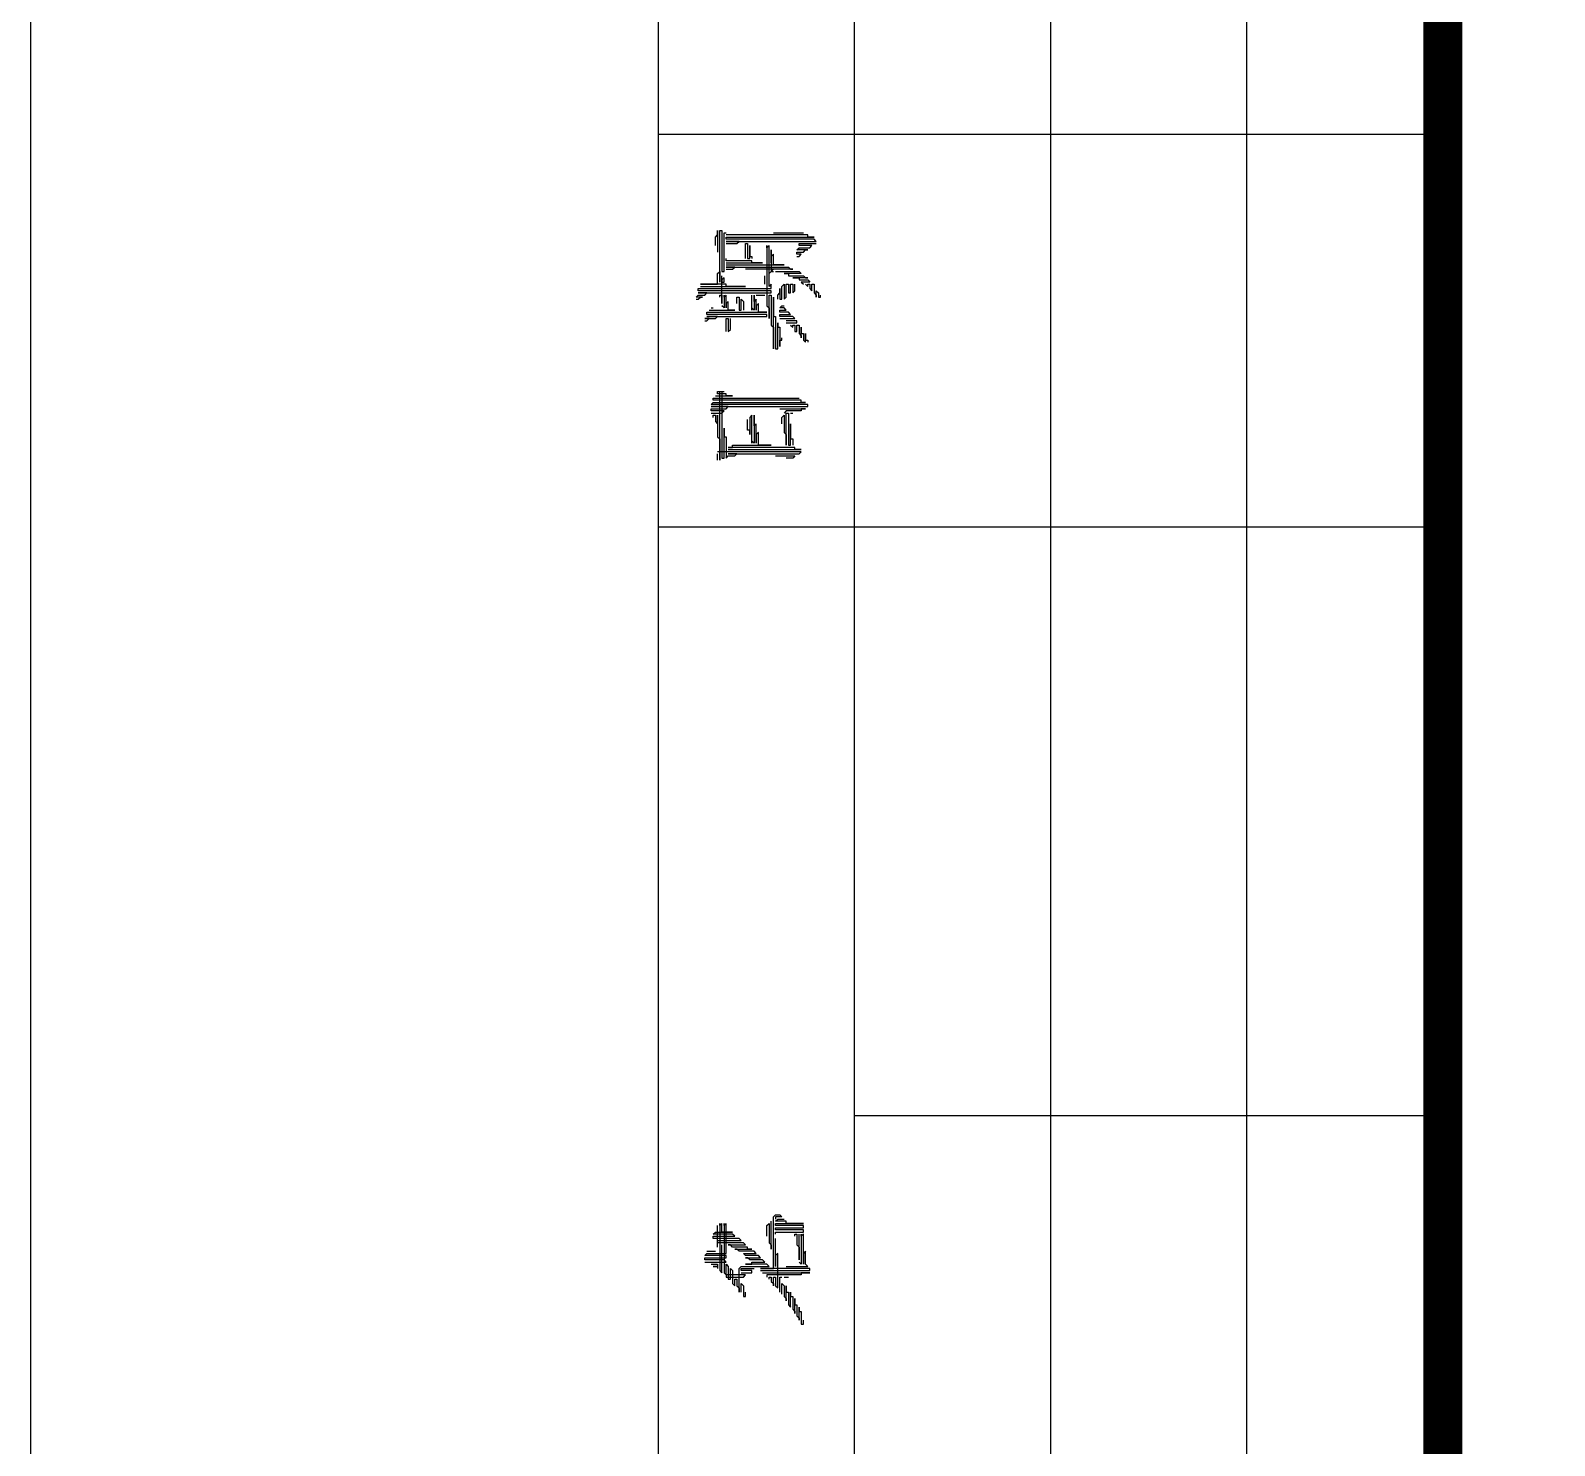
# Model space of a CAD drawing. Header units: inches. Extents: x -10386 to 73614, y -7144 to 52256.
# Drawn here: x -10386 to -6501, y 41317 to 44922 of the extents above; entities that cross this region are included whole.
import ezdxf

# ---------------------------------------------------------------- set-up
doc = ezdxf.new("R2010")
doc.units = ezdxf.units.IN
doc.header["$MEASUREMENT"] = 0
doc.layers.add('TITLE_BLOCK_A1$0$TITLE', color=7, linetype='Continuous')
doc.layers.add('Viewpoint', color=8, linetype='Continuous', plot=False)

msp = doc.modelspace()

# ---------------------------------------------------------------- linework, layer by layer
at = {"layer": 'TITLE_BLOCK_A1$0$TITLE'}
for p, q in [((-10385.9, 52256.5), (-10385.9, -7143.5)), ((-8785.9, 50656.5), (-8785.9, 37656.5)), ((-8285.9, 50656.5), (-8285.9, 38656.5)), ((-7785.9, 50656.5), (-7785.9, 38656.5)), ((-7285.9, 50656.5), (-7285.9, 38656.5)), ((-6785.9, 44656.5), (-8785.9, 44656.5)), ((-6785.9, 43656.5), (-8785.9, 43656.5)), ((-6785.9, 42156.5), (-8285.9, 42156.5))]:
    msp.add_line(p, q, dxfattribs=at)
at = {"layer": 'TITLE_BLOCK_A1$0$TITLE', "const_width": 100}
msp.add_lwpolyline([(-6785.9, 50656.5), (-6785.9, -5543.5), (72114.1, -5543.5), (72114.1, 50656.5), (-6785.9, 50656.5)], dxfattribs=at)
at = {"layer": 'TITLE_BLOCK_A1$0$TITLE'}
for points in [[(-8678.2, 44269.8), (-8596.1, 44269.8), (-8563.3, 44269.8), (-8612.5, 44269.8), (-8612.5, 44275.3), (-8678.2, 44275.3), (-8634.4, 44275.3), (-8634.4, 44280.7), (-8634.4, 44302.6), (-8628.9, 44308.1), (-8628.9, 44280.7), (-8628.9, 44362.8), (-8628.9, 44412), (-8623.5, 44412), (-8623.5, 44329.9), (-8623.5, 44308.1), (-8618, 44308.1), (-8618, 44390.1), (-8618, 44406.5), (-8612.5, 44406.5)], [(-8639.9, 44373.7), (-8639.9, 44395.6), (-8634.4, 44401), (-8634.4, 44412), (-8634.4, 44357.3)], [(-8492.2, 44406.5), (-8415.7, 44406.5)], [(-8689.1, 44237), (-8683.6, 44237), (-8678.2, 44242.4), (-8672.7, 44242.4), (-8689.1, 44242.4), (-8683.6, 44247.9), (-8667.2, 44247.9), (-8661.8, 44253.4), (-8683.6, 44253.4), (-8601.6, 44253.4), (-8519.6, 44253.4), (-8497.7, 44253.4), (-8497.7, 44258.9), (-8579.7, 44258.9), (-8661.8, 44258.9), (-8683.6, 44258.9), (-8683.6, 44264.3), (-8601.6, 44264.3), (-8519.6, 44264.3), (-8497.7, 44264.3), (-8497.7, 44269.8), (-8497.7, 44275.3), (-8503.2, 44269.8), (-8503.2, 44351.8), (-8503.2, 44373.7), (-8508.6, 44368.2), (-8508.6, 44373.7), (-8508.6, 44291.7), (-8508.6, 44220.6), (-8503.2, 44215.1), (-8503.2, 44187.8), (-8503.2, 44247.9), (-8497.7, 44247.9), (-8497.7, 44171.4), (-8492.2, 44165.9), (-8492.2, 44111.2), (-8492.2, 44193.2), (-8492.2, 44242.4), (-8492.2, 44193.2), (-8486.8, 44193.2), (-8486.8, 44111.2), (-8481.3, 44111.2), (-8481.3, 44176.8), (-8481.3, 44165.9), (-8475.8, 44165.9), (-8475.8, 44116.7), (-8475.8, 44133.1), (-8470.4, 44133.1), (-8470.4, 44138.5)], [(-8612.5, 44379.2), (-8585.2, 44379.2), (-8579.7, 44384.6), (-8612.5, 44384.6), (-8530.5, 44384.6), (-8448.5, 44384.6), (-8382.9, 44384.6), (-8388.3, 44390.1), (-8470.4, 44390.1), (-8552.4, 44390.1), (-8612.5, 44390.1), (-8612.5, 44395.6), (-8530.5, 44395.6), (-8448.5, 44395.6), (-8388.3, 44395.6), (-8404.7, 44395.6), (-8404.7, 44401), (-8486.8, 44401), (-8568.8, 44401), (-8612.5, 44401)], [(-8563.3, 44340.9), (-8563.3, 44379.2), (-8557.9, 44379.2), (-8557.9, 44340.9), (-8552.4, 44340.9), (-8552.4, 44373.7), (-8552.4, 44346.4), (-8546.9, 44346.4), (-8546.9, 44340.9)], [(-8432.1, 44346.4), (-8426.6, 44346.4), (-8421.1, 44351.8), (-8432.1, 44351.8), (-8432.1, 44357.3), (-8415.7, 44357.3), (-8410.2, 44362.8), (-8404.7, 44362.8), (-8432.1, 44362.8), (-8426.6, 44368.2), (-8399.3, 44368.2), (-8393.8, 44373.7), (-8426.6, 44373.7), (-8426.6, 44379.2), (-8382.9, 44379.2)], [(-8612.5, 44324.5), (-8530.5, 44324.5), (-8464.9, 44324.5), (-8492.2, 44324.5), (-8492.2, 44329.9), (-8492.2, 44351.8), (-8497.7, 44346.4), (-8497.7, 44329.9), (-8497.7, 44362.8), (-8497.7, 44308.1), (-8492.2, 44308.1)], [(-8612.5, 44329.9), (-8530.5, 44329.9), (-8519.6, 44329.9), (-8546.9, 44329.9), (-8546.9, 44335.4), (-8612.5, 44335.4), (-8612.5, 44340.9)], [(-8628.9, 44242.4), (-8628.9, 44247.9), (-8623.5, 44247.9), (-8623.5, 44226), (-8623.5, 44280.7), (-8618, 44280.7), (-8618, 44291.7), (-8623.5, 44286.2), (-8623.5, 44280.7), (-8623.5, 44297.1)], [(-8612.5, 44313.5), (-8596.1, 44313.5), (-8590.7, 44319), (-8612.5, 44319), (-8530.5, 44319), (-8453.9, 44319), (-8448.5, 44313.5), (-8443, 44313.5), (-8525, 44313.5), (-8563.3, 44313.5)], [(-8514.1, 44275.3), (-8514.1, 44297.1)], [(-8492.2, 44313.5), (-8503.2, 44302.6)], [(-8486.8, 44308.1), (-8426.6, 44308.1), (-8421.1, 44302.6), (-8464.9, 44302.6), (-8453.9, 44302.6), (-8453.9, 44297.1), (-8415.7, 44297.1), (-8410.2, 44291.7), (-8404.7, 44291.7), (-8443, 44291.7), (-8426.6, 44291.7), (-8426.6, 44286.2), (-8404.7, 44286.2), (-8399.3, 44280.7), (-8421.1, 44280.7), (-8415.7, 44275.3)], [(-8667.2, 44182.3), (-8661.8, 44182.3), (-8656.3, 44187.8), (-8667.2, 44187.8), (-8639.9, 44187.8), (-8634.4, 44193.2), (-8661.8, 44193.2), (-8579.7, 44193.2), (-8508.6, 44193.2), (-8508.6, 44198.7), (-8590.7, 44198.7), (-8661.8, 44198.7), (-8661.8, 44204.2), (-8579.7, 44204.2), (-8508.6, 44204.2), (-8530.5, 44204.2), (-8530.5, 44209.6), (-8530.5, 44226), (-8536, 44220.6), (-8536, 44209.6), (-8536, 44237), (-8541.4, 44231.5), (-8541.4, 44247.9), (-8541.4, 44209.6), (-8546.9, 44215.1), (-8546.9, 44209.6), (-8546.9, 44247.9)], [(-8656.3, 44209.6), (-8590.7, 44209.6), (-8607.1, 44209.6), (-8607.1, 44215.1), (-8607.1, 44231.5), (-8612.5, 44226), (-8612.5, 44215.1), (-8612.5, 44247.9), (-8618, 44242.4), (-8618, 44247.9), (-8618, 44215.1), (-8623.5, 44220.6)], [(-8536, 44247.9), (-8514.1, 44247.9)], [(-8481.3, 44237), (-8481.3, 44247.9), (-8475.8, 44253.4), (-8475.8, 44264.3), (-8475.8, 44237), (-8470.4, 44237), (-8470.4, 44269.8), (-8464.9, 44275.3), (-8464.9, 44237), (-8459.4, 44242.4), (-8459.4, 44275.3), (-8453.9, 44275.3), (-8453.9, 44253.4), (-8448.5, 44253.4), (-8448.5, 44275.3), (-8443, 44275.3), (-8443, 44253.4), (-8437.5, 44258.9), (-8437.5, 44275.3)], [(-8410.2, 44275.3), (-8404.7, 44269.8), (-8404.7, 44275.3), (-8399.3, 44275.3), (-8399.3, 44264.3), (-8393.8, 44258.9), (-8393.8, 44275.3), (-8388.3, 44275.3), (-8388.3, 44253.4), (-8382.9, 44247.9), (-8382.9, 44242.4), (-8382.9, 44258.9), (-8377.4, 44253.4), (-8377.4, 44242.4), (-8371.9, 44242.4), (-8371.9, 44247.9)], [(-8650.8, 44215.1), (-8645.4, 44215.1)], [(-8585.2, 44226), (-8585.2, 44242.4), (-8579.7, 44242.4), (-8579.7, 44209.6), (-8574.3, 44209.6), (-8574.3, 44237), (-8568.8, 44231.5), (-8568.8, 44209.6)], [(-8475.8, 44187.8), (-8437.5, 44187.8), (-8443, 44193.2), (-8475.8, 44193.2), (-8475.8, 44198.7), (-8448.5, 44198.7), (-8453.9, 44204.2), (-8475.8, 44204.2), (-8475.8, 44209.6), (-8459.4, 44209.6), (-8464.9, 44215.1), (-8475.8, 44215.1), (-8470.4, 44220.6), (-8464.9, 44220.6)], [(-8612.5, 44154.9), (-8612.5, 44187.8), (-8607.1, 44187.8), (-8607.1, 44154.9), (-8601.6, 44160.4), (-8601.6, 44187.8)], [(-8459.4, 44176.8), (-8432.1, 44176.8), (-8432.1, 44182.3), (-8459.4, 44182.3)], [(-8448.5, 44171.4), (-8443, 44165.9), (-8443, 44171.4), (-8437.5, 44171.4), (-8437.5, 44154.9), (-8432.1, 44154.9), (-8432.1, 44171.4), (-8426.6, 44171.4), (-8426.6, 44149.5), (-8421.1, 44144), (-8421.1, 44138.5), (-8421.1, 44165.9), (-8421.1, 44149.5), (-8415.7, 44149.5), (-8415.7, 44133.1), (-8410.2, 44127.6), (-8410.2, 44149.5), (-8410.2, 44133.1), (-8404.7, 44133.1), (-8404.7, 44127.6)], [(-8650.8, 43947.1), (-8623.5, 43947.1), (-8618, 43952.6), (-8650.8, 43952.6), (-8650.8, 43958.1), (-8612.5, 43958.1), (-8607.1, 43963.5), (-8650.8, 43963.5), (-8568.8, 43963.5), (-8486.8, 43963.5), (-8404.7, 43963.5), (-8404.7, 43969), (-8486.8, 43969), (-8568.8, 43969), (-8650.8, 43969), (-8645.4, 43974.5), (-8563.3, 43974.5), (-8481.3, 43974.5), (-8410.2, 43974.5), (-8421.1, 43974.5), (-8421.1, 43979.9), (-8503.2, 43979.9), (-8585.2, 43979.9), (-8645.4, 43979.9), (-8645.4, 43985.4), (-8563.3, 43985.4), (-8481.3, 43985.4), (-8426.6, 43985.4)], [(-8645.4, 43936.2), (-8645.4, 43941.7), (-8639.9, 43941.7), (-8639.9, 43925.3), (-8634.4, 43919.8), (-8634.4, 43941.7), (-8634.4, 43887), (-8628.9, 43881.5), (-8628.9, 43826.8), (-8628.9, 43908.9), (-8628.9, 43990.9), (-8628.9, 44001.8), (-8623.5, 44001.8), (-8623.5, 43919.8), (-8623.5, 43837.8), (-8623.5, 43832.3), (-8618, 43832.3), (-8618, 43908.9), (-8618, 43887), (-8612.5, 43887), (-8612.5, 43832.3), (-8607.1, 43837.8), (-8590.7, 43837.8), (-8585.2, 43843.2), (-8607.1, 43843.2), (-8525, 43843.2), (-8443, 43843.2), (-8426.6, 43843.2), (-8421.1, 43848.7), (-8503.2, 43848.7), (-8585.2, 43848.7), (-8634.4, 43848.7)], [(-8639.9, 43990.9), (-8596.1, 43990.9), (-8612.5, 43990.9), (-8612.5, 43996.4), (-8634.4, 43996.4), (-8634.4, 44001.8), (-8618, 44001.8)], [(-8607.1, 43854.2), (-8525, 43854.2), (-8443, 43854.2), (-8421.1, 43854.2), (-8437.5, 43854.2), (-8437.5, 43859.6), (-8519.6, 43859.6), (-8601.6, 43859.6), (-8607.1, 43859.6), (-8596.1, 43859.6), (-8596.1, 43865.1), (-8514.1, 43865.1), (-8497.7, 43865.1), (-8530.5, 43865.1), (-8530.5, 43870.6), (-8530.5, 43897.9), (-8536, 43892.4), (-8536, 43870.6), (-8536, 43919.8), (-8541.4, 43914.3), (-8541.4, 43941.7), (-8541.4, 43870.6), (-8546.9, 43876), (-8546.9, 43870.6), (-8546.9, 43941.7), (-8552.4, 43936.2), (-8552.4, 43892.4), (-8552.4, 43903.4), (-8557.9, 43903.4), (-8557.9, 43930.7)], [(-8475.8, 43958.1), (-8410.2, 43958.1), (-8421.1, 43958.1), (-8421.1, 43952.6), (-8459.4, 43952.6), (-8464.9, 43947.1)], [(-8470.4, 43919.8), (-8470.4, 43936.2), (-8464.9, 43941.7), (-8464.9, 43897.9), (-8459.4, 43892.4), (-8459.4, 43865.1), (-8459.4, 43947.1), (-8453.9, 43947.1), (-8453.9, 43865.1), (-8448.5, 43865.1), (-8448.5, 43919.8), (-8448.5, 43881.5), (-8443, 43881.5), (-8443, 43865.1)], [(-8448.5, 43947.1), (-8443, 43947.1)], [(-8634.4, 43826.8), (-8634.4, 43843.2)], [(-8486.8, 43837.8), (-8437.5, 43837.8), (-8443, 43832.3), (-8459.4, 43832.3)], [(-8667.2, 41784), (-8612.5, 41784), (-8618, 41789.5), (-8667.2, 41789.5), (-8667.2, 41795), (-8612.5, 41795), (-8612.5, 41800.4), (-8667.2, 41800.4), (-8661.8, 41805.9), (-8612.5, 41805.9), (-8612.5, 41811.4), (-8612.5, 41882.5), (-8618, 41877), (-8618, 41882.5), (-8618, 41800.4), (-8618, 41756.7), (-8612.5, 41751.2), (-8612.5, 41745.8), (-8568.8, 41745.8), (-8563.3, 41751.2), (-8612.5, 41751.2), (-8612.5, 41756.7), (-8612.5, 41778.6), (-8607.1, 41773.1), (-8607.1, 41740.3), (-8601.6, 41740.3), (-8601.6, 41767.6), (-8596.1, 41762.2), (-8596.1, 41729.3), (-8590.7, 41723.9), (-8590.7, 41740.3), (-8585.2, 41740.3), (-8585.2, 41723.9), (-8579.7, 41718.4), (-8579.7, 41707.5), (-8579.7, 41767.6), (-8574.3, 41773.1), (-8503.2, 41773.1), (-8508.6, 41778.6), (-8563.3, 41778.6), (-8546.9, 41778.6), (-8546.9, 41784), (-8514.1, 41784), (-8519.6, 41789.5), (-8552.4, 41789.5), (-8557.9, 41795), (-8563.3, 41795), (-8525, 41795), (-8530.5, 41800.4), (-8563.3, 41800.4), (-8568.8, 41805.9), (-8536, 41805.9), (-8541.4, 41811.4), (-8579.7, 41811.4), (-8585.2, 41816.8), (-8590.7, 41816.8), (-8546.9, 41816.8), (-8557.9, 41816.8), (-8557.9, 41822.3), (-8596.1, 41822.3), (-8601.6, 41827.8), (-8607.1, 41827.8), (-8563.3, 41827.8), (-8568.8, 41833.3), (-8634.4, 41833.3), (-8634.4, 41838.7), (-8574.3, 41838.7), (-8579.7, 41844.2), (-8645.4, 41844.2), (-8645.4, 41849.7), (-8590.7, 41849.7), (-8596.1, 41855.1), (-8645.4, 41855.1), (-8639.9, 41860.6), (-8596.1, 41860.6), (-8623.5, 41860.6), (-8623.5, 41866.1), (-8623.5, 41882.5), (-8628.9, 41877), (-8628.9, 41882.5), (-8628.9, 41800.4), (-8628.9, 41762.2), (-8623.5, 41756.7), (-8623.5, 41827.8)], [(-8525, 41762.2), (-8443, 41762.2), (-8399.3, 41762.2), (-8399.3, 41767.6), (-8481.3, 41767.6), (-8525, 41767.6), (-8492.2, 41767.6), (-8492.2, 41773.1), (-8492.2, 41855.1), (-8492.2, 41898.9), (-8486.8, 41904.3), (-8475.8, 41904.3), (-8470.4, 41898.9), (-8486.8, 41898.9), (-8486.8, 41893.4)], [(-8508.6, 41849.7), (-8508.6, 41877), (-8503.2, 41882.5), (-8503.2, 41833.3), (-8497.7, 41827.8), (-8497.7, 41816.8), (-8497.7, 41887.9)], [(-8486.8, 41855.1), (-8486.8, 41860.6), (-8415.7, 41860.6), (-8415.7, 41866.1), (-8486.8, 41866.1), (-8486.8, 41871.5), (-8415.7, 41871.5), (-8415.7, 41877), (-8486.8, 41877), (-8486.8, 41882.5), (-8415.7, 41882.5), (-8459.4, 41882.5), (-8459.4, 41887.9), (-8486.8, 41887.9), (-8481.3, 41893.4), (-8464.9, 41893.4)], [(-8634.4, 41822.3), (-8634.4, 41877)], [(-8503.2, 41740.3), (-8503.2, 41745.8), (-8497.7, 41745.8), (-8497.7, 41734.8), (-8492.2, 41729.3), (-8492.2, 41723.9), (-8492.2, 41745.8), (-8486.8, 41745.8), (-8486.8, 41723.9), (-8481.3, 41718.4), (-8481.3, 41800.4), (-8481.3, 41805.9), (-8486.8, 41800.4), (-8486.8, 41773.1), (-8486.8, 41844.2)], [(-8459.4, 41773.1), (-8404.7, 41773.1), (-8410.2, 41778.6), (-8410.2, 41811.4), (-8415.7, 41805.9), (-8415.7, 41778.6), (-8415.7, 41855.1), (-8421.1, 41849.7), (-8421.1, 41855.1), (-8421.1, 41778.6), (-8426.6, 41784)], [(-8437.5, 41849.7), (-8437.5, 41855.1), (-8432.1, 41855.1), (-8432.1, 41827.8), (-8426.6, 41822.3), (-8426.6, 41789.5), (-8426.6, 41855.1)], [(-8661.8, 41811.4), (-8639.9, 41811.4)], [(-8650.8, 41778.6), (-8634.4, 41778.6), (-8634.4, 41773.1), (-8645.4, 41773.1), (-8634.4, 41773.1), (-8634.4, 41767.6)], [(-8574.3, 41756.7), (-8546.9, 41756.7), (-8546.9, 41762.2), (-8574.3, 41762.2), (-8574.3, 41767.6), (-8541.4, 41767.6)], [(-8574.3, 41707.5), (-8574.3, 41729.3), (-8568.8, 41723.9), (-8568.8, 41696.5), (-8563.3, 41696.5), (-8563.3, 41707.5)], [(-8519.6, 41756.7), (-8437.5, 41756.7), (-8399.3, 41756.7), (-8421.1, 41756.7), (-8421.1, 41751.2), (-8503.2, 41751.2), (-8508.6, 41751.2), (-8508.6, 41745.8)], [(-8475.8, 41707.5), (-8475.8, 41745.8), (-8470.4, 41745.8)], [(-8470.4, 41702), (-8470.4, 41729.3), (-8464.9, 41723.9), (-8464.9, 41696.5), (-8459.4, 41691.1), (-8459.4, 41685.6), (-8459.4, 41723.9), (-8459.4, 41707.5), (-8453.9, 41707.5), (-8453.9, 41674.7), (-8448.5, 41669.2), (-8448.5, 41707.5), (-8448.5, 41696.5), (-8443, 41696.5), (-8443, 41663.7), (-8437.5, 41658.3), (-8437.5, 41652.8), (-8437.5, 41691.1), (-8437.5, 41674.7), (-8432.1, 41674.7), (-8432.1, 41647.3), (-8426.6, 41641.8), (-8426.6, 41636.4), (-8426.6, 41669.2), (-8426.6, 41658.3), (-8421.1, 41658.3), (-8421.1, 41625.4), (-8415.7, 41625.4), (-8415.7, 41636.4)], [(-8464.9, 41745.8), (-8453.9, 41745.8)]]:
    msp.add_lwpolyline(points, dxfattribs=at)
at = {"layer": 'Viewpoint'}
msp.add_lwpolyline([(-6785.9, 50656.5), (-6785.9, -5543.5), (36614.1, -5543.5), (36614.1, -1543.5), (63614.1, -1543.5), (63614.1, 50656.5)], close=True, dxfattribs=at)

doc.saveas('drawing.dxf')
